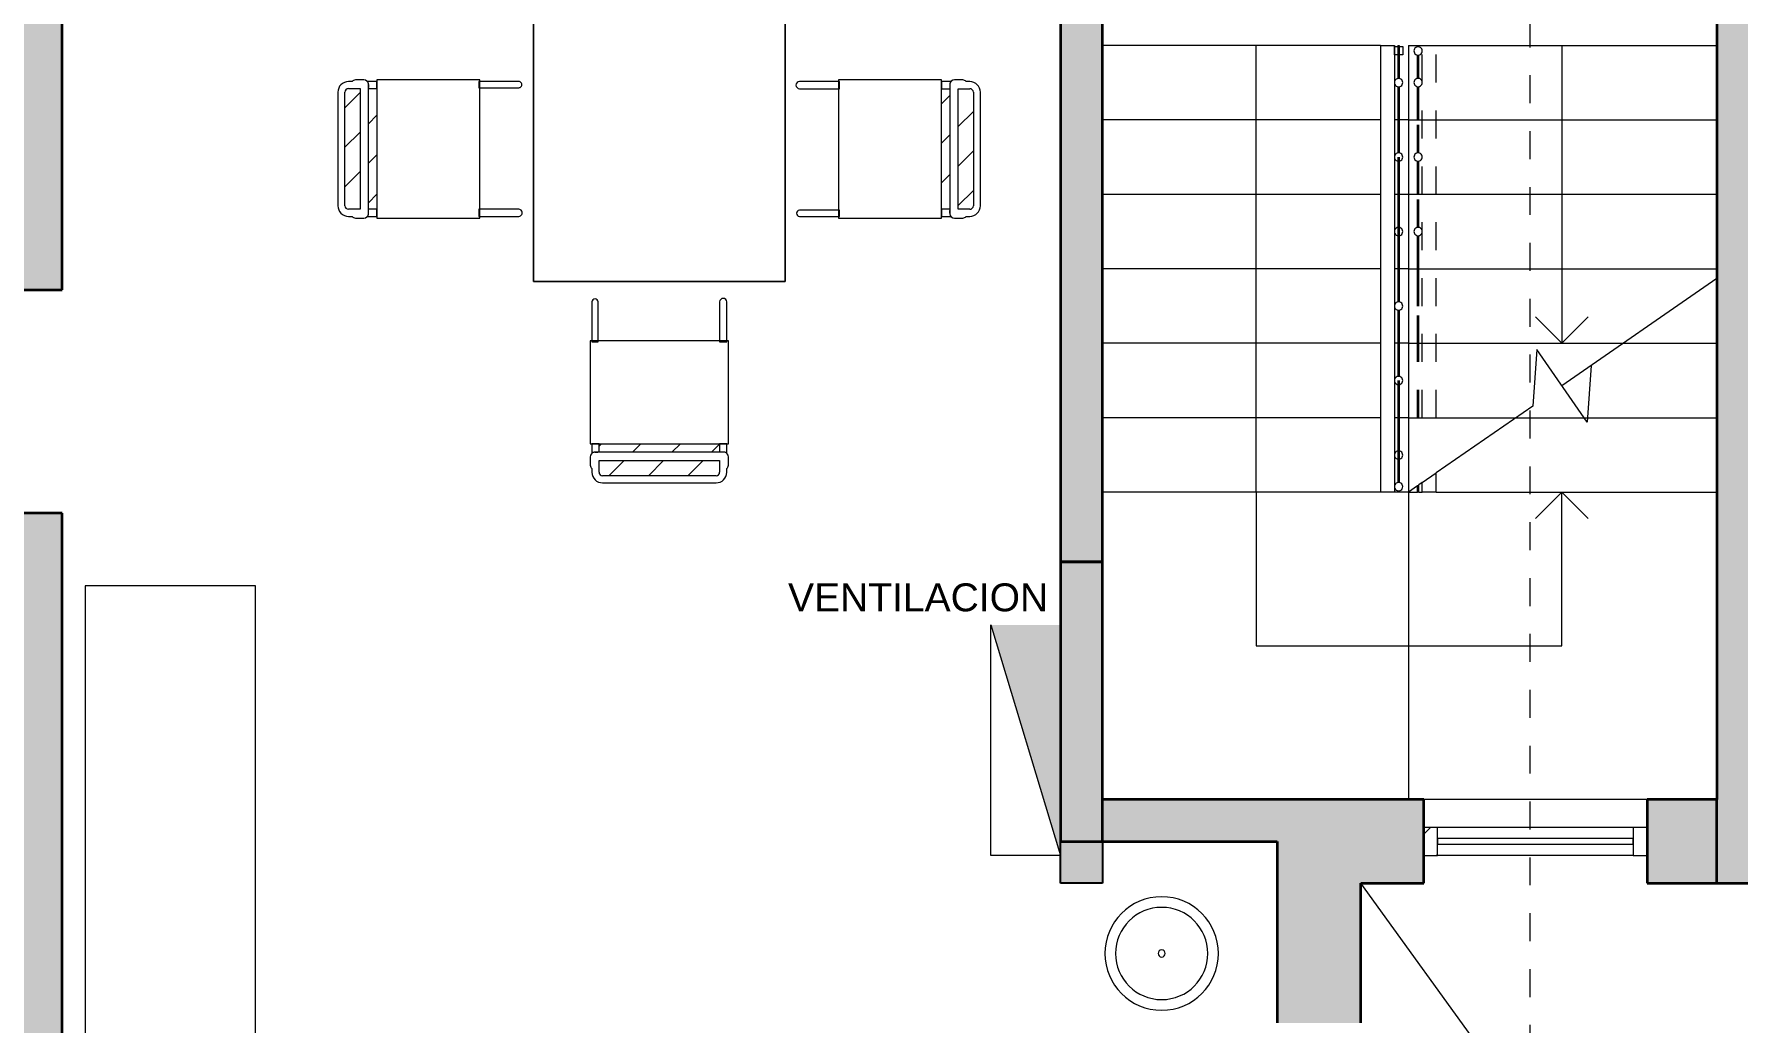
# Model space of a CAD drawing. Header units: metres. Extents: x 42 to 294, y -52 to 32.
# Drawn here: x 140.43 to 146.53, y 13.01 to 16.55 of the extents above; entities that cross this region are included whole.
import ezdxf

# ---------------------------------------------------------------- set-up
doc = ezdxf.new("R2010")
doc.units = ezdxf.units.M
doc.header["$LTSCALE"] = 0.15
doc.linetypes.add('Trazo pequeño', pattern=[0.003, 0.002, -0.001])
doc.linetypes.add('Trazo punto', pattern=[0.015875, 0.00635, -0.004763, 0, -0.004763])
doc.layers.get('0').update_dxf_attribs({"lineweight": 20})
for name, color, linetype, lineweight in [('A-----SYP', 6, 'Continuous', 50), ('A-FLORHRM', 1, 'Continuous', 9), ('A-FLORPAM', 8, 'Continuous', 9), ('A-FLORSTM', 2, 'Continuous', 9), ('A-SECTMBM', 5, 'Trazo pequeño', 9), ('A-WALL', 2, 'Continuous', 30), ('A-WALLCWM', 6, 'Continuous', 9), ('E-LITEEQM', 4, 'Continuous', 9), ('I-DETLFUM', 2, 'Continuous', 9), ('VENTILACIONES', 4, 'Continuous', 9)]:
    doc.layers.add(name, color=color, linetype=linetype, lineweight=lineweight)
doc.layers.add('Hatch', color=8, linetype='Continuous')
doc.layers.add('MUROS', color=11, linetype='Continuous')
doc.styles.get("Standard").update_dxf_attribs({"font": 'arial.ttf', "height": 0.15})
pattern_1 = [(45, (138.45949, 14.04981), (-0.0707107, 0.0707107), [])]

# ---------------------------------------------------------------- blocks, each defined once
blk = doc.blocks.new('Barandilla - Barandilla-29-02 Primer piso')
at = {"layer": 'A-FLORHRM', "linetype": 'Trazo pequeño'}
for p, q in [((16.4286, 0.9193), (16.4786, 0.9193)), ((16.4286, 0.9193), (16.4286, -0.6807)), ((16.4786, 0.9193), (16.4786, -0.6807)), ((16.4911, 0.9193), (16.4961, 0.9193)), ((16.4911, 0.9193), (16.4911, -0.6807)), ((16.4911, 0.9193), (16.4961, 0.9193)), ((16.4911, 0.9193), (16.4911, -0.6807)), ((16.4911, 0.9193), (16.4961, 0.9193)), ((16.4911, 0.9193), (16.4911, -0.6807)), ((16.4911, 0.9193), (16.4961, 0.9193)), ((16.4911, 0.9193), (16.4911, -0.6807)), ((16.4911, 0.9193), (16.4961, 0.9193)), ((16.4911, 0.9193), (16.4911, -0.6807)), ((16.4911, 0.9193), (16.4961, 0.9193)), ((16.4911, 0.9193), (16.4911, -0.6807)), ((16.4911, 0.9193), (16.4961, 0.9193)), ((16.4911, 0.9193), (16.4911, -0.6807)), ((16.4911, 0.9193), (16.4961, 0.9193)), ((16.4911, 0.9193), (16.4911, -0.6807)), ((16.4961, 0.9193), (16.4961, -0.6807)), ((16.4961, 0.9193), (16.4961, -0.6807)), ((16.4961, 0.9193), (16.4961, -0.6807)), ((16.4961, 0.9193), (16.4961, -0.6807)), ((16.4961, 0.9193), (16.4961, -0.6807)), ((16.4961, 0.9193), (16.4961, -0.6807)), ((16.4961, 0.9193), (16.4961, -0.6807)), ((16.4961, 0.9193), (16.4961, -0.6807)), ((16.4786, -0.6807), (16.4286, -0.6807)), ((16.4961, -0.6807), (16.4911, -0.6807)), ((16.4961, -0.6807), (16.4911, -0.6807)), ((16.4961, -0.6807), (16.4911, -0.6807))]:
    blk.add_line(p, q, dxfattribs=at)
at = {"layer": 'A-FLORHRM'}
blk.add_line((16.4961, -0.6807), (16.4911, -0.6807), dxfattribs=at)
blk.add_line((16.4961, -0.6807), (16.4911, -0.6807), dxfattribs=at)
blk.add_line((16.4961, -0.6807), (16.4911, -0.6807), dxfattribs=at)
blk.add_line((16.4961, -0.6807), (16.4911, -0.6807), dxfattribs=at)
blk.add_line((16.4961, -0.6807), (16.4911, -0.6807), dxfattribs=at)
blk = doc.blocks.new('Barandilla - 30 mm-1-02 Primer piso')
at = {"layer": 'A-FLORHRM'}
for points in [[(-0.015, 0), (-0.0146, 0.0036), (-0.0133, 0.007), (-0.0112, 0.0099), (-0.0085, 0.0123), (-0.0053, 0.014), (-0.0018, 0.0149), (0.0018, 0.0149), (0.0053, 0.014), (0.0085, 0.0123), (0.0112, 0.0099), (0.0133, 0.007), (0.0146, 0.0036), (0.015, 0)], [(0.015, 0), (0.0146, -0.0036), (0.0133, -0.007), (0.0112, -0.0099), (0.0085, -0.0123), (0.0053, -0.014), (0.0018, -0.0149), (-0.0018, -0.0149), (-0.0053, -0.014), (-0.0085, -0.0123), (-0.0112, -0.0099), (-0.0133, -0.007), (-0.0146, -0.0036), (-0.015, 0)]]:
    blk.add_lwpolyline(points, dxfattribs=at)
blk = doc.blocks.new('Barandilla - 30 mm-2-02 Primer piso')
at = {"layer": 'A-FLORHRM'}
for points in [[(-0.015, 0), (-0.0146, 0.0036), (-0.0133, 0.007), (-0.0112, 0.0099), (-0.0085, 0.0123), (-0.0053, 0.014), (-0.0018, 0.0149), (0.0018, 0.0149), (0.0053, 0.014), (0.0085, 0.0123), (0.0112, 0.0099), (0.0133, 0.007), (0.0146, 0.0036), (0.015, 0)], [(0.015, 0), (0.0146, -0.0036), (0.0133, -0.007), (0.0112, -0.0099), (0.0085, -0.0123), (0.0053, -0.014), (0.0018, -0.0149), (-0.0018, -0.0149), (-0.0053, -0.014), (-0.0085, -0.0123), (-0.0112, -0.0099), (-0.0133, -0.007), (-0.0146, -0.0036), (-0.015, 0)]]:
    blk.add_lwpolyline(points, dxfattribs=at)
blk = doc.blocks.new('Barandilla - Barandilla-28-02 Primer piso')
at = {"layer": 'A-FLORHRM', "linetype": 'Trazo pequeño'}
for p, q in [((16.5611, 0.9193), (16.5661, 0.9193)), ((16.5611, 0.9141), (16.5611, 0.9193)), ((16.5611, 0.9193), (16.5661, 0.9193)), ((16.5611, 0.9141), (16.5611, 0.9193)), ((16.5611, 0.9193), (16.5661, 0.9193)), ((16.5611, 0.9141), (16.5611, 0.9193)), ((16.5611, 0.9193), (16.5661, 0.9193)), ((16.5611, 0.9141), (16.5611, 0.9193)), ((16.5611, 0.9193), (16.5661, 0.9193)), ((16.5611, 0.9141), (16.5611, 0.9193)), ((16.5611, 0.9193), (16.5661, 0.9193)), ((16.5611, 0.9141), (16.5611, 0.9193)), ((16.5611, 0.9193), (16.5661, 0.9193)), ((16.5611, 0.9141), (16.5611, 0.9193)), ((16.5611, 0.9193), (16.5661, 0.9193)), ((16.5611, 0.9141), (16.5611, 0.9193)), ((16.5661, 0.9141), (16.5661, 0.9193)), ((16.5661, 0.9141), (16.5661, 0.9193)), ((16.5661, 0.9141), (16.5661, 0.9193)), ((16.5661, 0.9141), (16.5661, 0.9193)), ((16.5661, 0.9141), (16.5661, 0.9193)), ((16.5661, 0.9141), (16.5661, 0.9193)), ((16.5661, 0.9141), (16.5661, 0.9193)), ((16.5661, 0.9141), (16.5661, 0.9193)), ((16.5786, 0.9193), (16.6286, 0.9193)), ((16.5786, -0.414), (16.5786, 0.9193)), ((16.6286, -0.414), (16.6286, 0.9193)), ((16.5611, 0.8009), (16.5611, 0.8846)), ((16.5611, 0.8009), (16.5611, 0.8846)), ((16.5611, 0.8009), (16.5611, 0.8846)), ((16.5611, 0.8009), (16.5611, 0.8846)), ((16.5611, 0.8009), (16.5611, 0.8846)), ((16.5611, 0.8009), (16.5611, 0.8846)), ((16.5611, 0.8009), (16.5611, 0.8846)), ((16.5611, 0.8009), (16.5611, 0.8846)), ((16.5661, 0.8009), (16.5661, 0.8846)), ((16.5661, 0.8009), (16.5661, 0.8846)), ((16.5661, 0.8009), (16.5661, 0.8846)), ((16.5661, 0.8009), (16.5661, 0.8846)), ((16.5661, 0.8009), (16.5661, 0.8846)), ((16.5661, 0.8009), (16.5661, 0.8846)), ((16.5661, 0.8009), (16.5661, 0.8846)), ((16.5661, 0.8009), (16.5661, 0.8846)), ((16.5611, 0.6528), (16.5611, 0.7715)), ((16.5611, 0.5342), (16.5611, 0.7715)), ((16.5611, 0.5342), (16.5611, 0.7715)), ((16.5611, 0.5342), (16.5611, 0.7715)), ((16.5611, 0.5342), (16.5611, 0.7715)), ((16.5611, 0.5342), (16.5611, 0.7715)), ((16.5611, 0.5342), (16.5611, 0.7715)), ((16.5611, 0.5342), (16.5611, 0.7715)), ((16.5661, 0.6528), (16.5661, 0.7715)), ((16.5661, 0.5342), (16.5661, 0.7715)), ((16.5661, 0.5342), (16.5661, 0.7715)), ((16.5661, 0.5342), (16.5661, 0.7715)), ((16.5661, 0.5342), (16.5661, 0.7715)), ((16.5661, 0.5342), (16.5661, 0.7715)), ((16.5661, 0.5342), (16.5661, 0.7715)), ((16.5661, 0.5342), (16.5661, 0.7715)), ((16.5611, 0.3861), (16.5611, 0.5048)), ((16.5611, 0.3861), (16.5611, 0.5048)), ((16.5611, 0.2675), (16.5611, 0.5048)), ((16.5611, 0.2675), (16.5611, 0.5048)), ((16.5611, 0.2675), (16.5611, 0.5048)), ((16.5611, 0.2675), (16.5611, 0.5048)), ((16.5611, 0.2675), (16.5611, 0.5048)), ((16.5661, 0.3861), (16.5661, 0.5048)), ((16.5661, 0.3861), (16.5661, 0.5048)), ((16.5661, 0.2675), (16.5661, 0.5048)), ((16.5661, 0.2675), (16.5661, 0.5048)), ((16.5661, 0.2675), (16.5661, 0.5048)), ((16.5661, 0.2675), (16.5661, 0.5048)), ((16.5661, 0.2675), (16.5661, 0.5048)), ((16.5611, 0.1194), (16.5611, 0.2381)), ((16.5611, 0.1194), (16.5611, 0.2381)), ((16.5611, -0.1473), (16.5611, 0.2381)), ((16.5611, -0.1473), (16.5611, 0.2381)), ((16.5611, -0.414), (16.5611, 0.2381)), ((16.5661, 0.1194), (16.5661, 0.2381)), ((16.5661, 0.1194), (16.5661, 0.2381)), ((16.5661, -0.1473), (16.5661, 0.2381)), ((16.5661, -0.1473), (16.5661, 0.2381)), ((16.5661, -0.414), (16.5661, 0.2381))]:
    blk.add_line(p, q, dxfattribs=at)
at = {"layer": 'A-FLORHRM'}
for p, q in [((16.5611, -0.6581), (16.5661, -0.6547)), ((16.5611, -0.6807), (16.5611, -0.6581)), ((16.5661, -0.6807), (16.5661, -0.6547)), ((16.5786, -0.646), (16.6286, -0.6114)), ((16.5786, -0.6807), (16.5786, -0.646)), ((16.6286, -0.6807), (16.6286, -0.6114)), ((16.5661, -0.6807), (16.5611, -0.6807)), ((16.6286, -0.6807), (16.5786, -0.6807))]:
    blk.add_line(p, q, dxfattribs=at)
at = {"layer": 'A-FLORHRM', "extrusion": (0, 0, -1), "zscale": -1, "rotation": 180}
for name, p in [('Barandilla - 30 mm-1-02 Primer piso', (-16.5636, 0.8993)), ('Barandilla - 30 mm-2-02 Primer piso', (-16.5636, 0.7862)), ('Barandilla - 30 mm-2-02 Primer piso', (-16.5636, 0.5195)), ('Barandilla - 30 mm-2-02 Primer piso', (-16.5636, 0.2528))]:
    blk.add_blockref(name, p, dxfattribs=at)
blk = doc.blocks.new('Barandilla - 30 mm-3-02 Primer piso')
at = {"layer": 'A-FLORHRM'}
for p, q in [((0.015, 0.016), (-0.015, 0.016)), ((-0.015, 0.016), (-0.015, -0.014)), ((0.015, -0.014), (0.015, 0.016)), ((-0.015, -0.014), (0.015, -0.014))]:
    blk.add_line(p, q, dxfattribs=at)
blk = doc.blocks.new('Barandilla - 30 mm-4-02 Primer piso')
at = {"layer": 'A-FLORHRM'}
for points in [[(-0.015, 0), (-0.0146, 0.0036), (-0.0133, 0.007), (-0.0112, 0.0099), (-0.0085, 0.0123), (-0.0053, 0.014), (-0.0018, 0.0149), (0.0018, 0.0149), (0.0053, 0.014), (0.0085, 0.0123), (0.0112, 0.0099), (0.0133, 0.007), (0.0146, 0.0036), (0.015, 0)], [(0.015, 0), (0.0146, -0.0036), (0.0133, -0.007), (0.0112, -0.0099), (0.0085, -0.0123), (0.0053, -0.014), (0.0018, -0.0149), (-0.0018, -0.0149), (-0.0053, -0.014), (-0.0085, -0.0123), (-0.0112, -0.0099), (-0.0133, -0.007), (-0.0146, -0.0036), (-0.015, 0)]]:
    blk.add_lwpolyline(points, dxfattribs=at)
blk = doc.blocks.new('Barandilla - 30 mm-5-02 Primer piso')
at = {"layer": 'A-FLORHRM'}
for points in [[(-0.015, 0), (-0.0146, 0.0036), (-0.0133, 0.007), (-0.0112, 0.0099), (-0.0085, 0.0123), (-0.0053, 0.014), (-0.0018, 0.0149), (0.0018, 0.0149), (0.0053, 0.014), (0.0085, 0.0123), (0.0112, 0.0099), (0.0133, 0.007), (0.0146, 0.0036), (0.015, 0)], [(0.015, 0), (0.0146, -0.0036), (0.0133, -0.007), (0.0112, -0.0099), (0.0085, -0.0123), (0.0053, -0.014), (0.0018, -0.0149), (-0.0018, -0.0149), (-0.0053, -0.014), (-0.0085, -0.0123), (-0.0112, -0.0099), (-0.0133, -0.007), (-0.0146, -0.0036), (-0.015, 0)]]:
    blk.add_lwpolyline(points, dxfattribs=at)
blk = doc.blocks.new('Barandilla - 30 mm-6-02 Primer piso')
at = {"layer": 'A-FLORHRM'}
for points in [[(-0.015, 0), (-0.0146, 0.0036), (-0.0133, 0.007), (-0.0112, 0.0099), (-0.0085, 0.0123), (-0.0053, 0.014), (-0.0018, 0.0149), (0.0018, 0.0149), (0.0053, 0.014), (0.0085, 0.0123), (0.0112, 0.0099), (0.0133, 0.007), (0.0146, 0.0036), (0.015, 0)], [(0.015, 0), (0.0146, -0.0036), (0.0133, -0.007), (0.0112, -0.0099), (0.0085, -0.0123), (0.0053, -0.014), (0.0018, -0.0149), (-0.0018, -0.0149), (-0.0053, -0.014), (-0.0085, -0.0123), (-0.0112, -0.0099), (-0.0133, -0.007), (-0.0146, -0.0036), (-0.015, 0)]]:
    blk.add_lwpolyline(points, dxfattribs=at)
blk = doc.blocks.new('Barandilla - 30 mm-0-02 Primer piso')
at = {"layer": 'A-FLORHRM'}
for points in [[(-0.015, 0), (-0.0146, 0.0036), (-0.0133, 0.007), (-0.0112, 0.0099), (-0.0085, 0.0123), (-0.0053, 0.014), (-0.0018, 0.0149), (0.0018, 0.0149), (0.0053, 0.014), (0.0085, 0.0123), (0.0112, 0.0099), (0.0133, 0.007), (0.0146, 0.0036), (0.015, 0)], [(0.015, 0), (0.0146, -0.0036), (0.0133, -0.007), (0.0112, -0.0099), (0.0085, -0.0123), (0.0053, -0.014), (0.0018, -0.0149), (-0.0018, -0.0149), (-0.0053, -0.014), (-0.0085, -0.0123), (-0.0112, -0.0099), (-0.0133, -0.007), (-0.0146, -0.0036), (-0.015, 0)]]:
    blk.add_lwpolyline(points, dxfattribs=at)
blk = doc.blocks.new('Barandilla - Barandilla-24-02 Primer piso')
at = {"layer": 'A-FLORHRM'}
for p, q in [((16.4286, 0.9193), (16.4786, 0.9193)), ((16.4286, 0.9193), (16.4286, -0.6807)), ((16.4786, 0.9193), (16.4786, 0.9153)), ((16.4911, 0.9193), (16.4911, 0.9153)), ((16.4911, 0.9193), (16.4961, 0.9193)), ((16.4961, 0.9193), (16.4961, 0.9153)), ((16.4786, 0.8853), (16.4786, -0.6807)), ((16.4911, 0.8853), (16.4911, 0.8007)), ((16.4961, 0.8853), (16.4961, 0.8007)), ((16.4911, 0.7713), (16.4911, 0.534)), ((16.4961, 0.7713), (16.4961, 0.534)), ((16.4911, 0.5046), (16.4911, 0.2673)), ((16.4961, 0.5046), (16.4961, 0.2673)), ((16.4911, 0.2379), (16.4911, 0.0006)), ((16.4961, 0.2379), (16.4961, 0.0006)), ((16.4911, -0.0288), (16.4911, -0.2661)), ((16.4961, -0.0288), (16.4961, -0.2661)), ((16.4911, -0.2955), (16.4911, -0.5328)), ((16.4961, -0.2955), (16.4961, -0.5328)), ((16.4911, -0.5622), (16.4911, -0.6459)), ((16.4961, -0.5622), (16.4961, -0.6459)), ((16.4786, -0.6807), (16.4286, -0.6807)), ((16.4911, -0.6754), (16.4911, -0.6807)), ((16.4961, -0.6807), (16.4911, -0.6807)), ((16.4961, -0.6754), (16.4961, -0.6807))]:
    blk.add_line(p, q, dxfattribs=at)
at = {"layer": 'A-FLORHRM', "extrusion": (0, 0, -1), "zscale": -1}
for name, p in [('Barandilla - 30 mm-3-02 Primer piso', (-16.4936, 0.8993)), ('Barandilla - 30 mm-5-02 Primer piso', (-16.4936, 0.786)), ('Barandilla - 30 mm-6-02 Primer piso', (-16.4936, 0.5193)), ('Barandilla - 30 mm-0-02 Primer piso', (-16.4936, 0.2526)), ('Barandilla - 30 mm-0-02 Primer piso', (-16.4936, -0.0141)), ('Barandilla - 30 mm-0-02 Primer piso', (-16.4936, -0.2808)), ('Barandilla - 30 mm-0-02 Primer piso', (-16.4936, -0.5475)), ('Barandilla - 30 mm-4-02 Primer piso', (-16.4936, -0.6607))]:
    blk.add_blockref(name, p, dxfattribs=at)
blk = doc.blocks.new('Panel de sistema - Acristalado-17-02 Primer piso')
at = {"layer": 'A-WALLCWM'}
for p, q in [((0.35, 0.01), (-0.35, 0.01)), ((-0.35, 0.01), (-0.35, -0.01)), ((0.35, -0.01), (0.35, 0.01)), ((-0.35, -0.01), (0.35, -0.01))]:
    blk.add_line(p, q, dxfattribs=at)
blk = doc.blocks.new('Montante rectangular - Montante rectangular - 5x10 cm Aluminio-16-02 Primer piso')
at = {"layer": 'A-WALLCWM'}
h = blk.add_hatch(dxfattribs=at)
h.set_pattern_fill('FP1_11', color=256, style=0, pattern_type=2)
h.set_pattern_definition([(315, (-0.174, -0.019), (0.25173, 0.25173), []), (315, (-0.174, -0.4), (0.25173, 0.25173), [])])
h.paths.add_polyline_path([(-0.05, 0.05), (0, 0.05), (0, -0.05), (-0.05, -0.05)], flags=0)
at = {"layer": 'A-WALLCWM', "lineweight": 13}
for p, q in [((-0.05, 0.05), (0, 0.05)), ((-0.05, -0.05), (-0.05, 0.05)), ((0, 0.05), (0, -0.05)), ((0, -0.05), (-0.05, -0.05))]:
    blk.add_line(p, q, dxfattribs=at)
blk = doc.blocks.new('Montante rectangular - Montante rectangular - 5x10 cm Aluminio-15-02 Primer piso')
at = {"layer": 'A-WALLCWM'}
h = blk.add_hatch(dxfattribs=at)
h.set_pattern_fill('FP1_12', color=256, style=0, pattern_type=2)
h.set_pattern_definition([(225, (0.166, -0.019), (0.25173, -0.25173), []), (225, (0.166, -0.4), (0.25173, -0.25173), [])])
h.paths.add_polyline_path([(-0.05, 0.05), (-0.05, -0.05), (0, -0.05), (0, 0.05)], flags=0)
at = {"layer": 'A-WALLCWM', "lineweight": 13}
for p, q in [((-0.05, 0.05), (-0.05, -0.05)), ((0, 0.05), (-0.05, 0.05)), ((0, -0.05), (0, 0.05)), ((-0.05, -0.05), (0, -0.05))]:
    blk.add_line(p, q, dxfattribs=at)
blk = doc.blocks.new('Montante rectangular - Montante rectangular - 5x10 cm Aluminio-14-02 Primer piso')
at = {"layer": 'A-WALLCWM'}
for p, q in [((17.3336, -1.8807), (16.6336, -1.8807)), ((17.3336, -1.9807), (16.6336, -1.9807))]:
    blk.add_line(p, q, dxfattribs=at)
blk = doc.blocks.new('Table - Dining _1_ - 900 x 1800mm-78-02 Primer piso')
at = {"layer": 'I-DETLFUM'}
for p, q in [((0.9183, 0.5452), (-0.8817, 0.5452)), ((-0.8817, 0.5452), (-0.8817, -0.3548)), ((-0.8817, -0.3548), (-0.8817, 0.5452)), ((-0.8817, 0.5452), (0.9183, 0.5452)), ((0.9183, -0.3548), (0.9183, 0.5452)), ((0.9183, 0.5452), (0.9183, -0.3548)), ((-0.8817, -0.3548), (0.9183, -0.3548)), ((0.9183, -0.3548), (-0.8817, -0.3548))]:
    blk.add_line(p, q, dxfattribs=at)
blk = doc.blocks.new('Chair - Kinder - Chair - Kinder-110-02 Primer piso')
at = {"layer": 'I-DETLFUM'}
for p, q in [((-0.2516, 0.3459), (-0.2516, 0.2032)), ((-0.2295, 0.2032), (-0.2295, 0.3459)), ((0.2056, 0.3459), (0.2056, 0.2032)), ((0.231, 0.2032), (0.231, 0.3459)), ((0.2374, 0.2062), (-0.2579, 0.2062)), ((-0.2579, 0.2062), (-0.2579, -0.1621)), ((-0.2516, 0.2032), (-0.2295, 0.2032)), ((0.2056, 0.2032), (0.231, 0.2032)), ((0.2374, -0.1621), (0.2374, 0.2062)), ((-0.2579, -0.1621), (0.2374, -0.1621)), ((-0.2262, -0.1621), (-0.2516, -0.1621)), ((-0.2516, -0.1621), (-0.2516, -0.196)), ((-0.2262, -0.1922), (-0.2262, -0.1621)), ((0.231, -0.1621), (0.2056, -0.1621)), ((0.2056, -0.1621), (0.2056, -0.1922)), ((0.231, -0.196), (0.231, -0.1621)), ((-0.2579, -0.2093), (-0.2579, -0.2391)), ((0.2209, -0.1922), (-0.2414, -0.1922)), ((-0.2407, -0.1921), (-0.2306, -0.1922)), ((-0.2262, -0.222), (0.2056, -0.222)), ((-0.2262, -0.2637), (-0.2262, -0.222)), ((0.2056, -0.222), (0.2056, -0.2637)), ((0.2374, -0.2391), (0.2374, -0.2093)), ((-0.2516, -0.2504), (-0.2516, -0.2637)), ((0.1929, -0.2764), (-0.2135, -0.2764)), ((-0.2135, -0.3018), (0.1929, -0.3018)), ((0.231, -0.2637), (0.231, -0.2504))]:
    blk.add_line(p, q, dxfattribs=at)
for centre, radius, start, end in [((-0.2405, 0.3459), 0.0111, 360, 180), ((0.2183, 0.3459), 0.0127, 360, 180), ((-0.2408, -0.2093), 0.0171, 92.12676, 180), ((-0.239, -0.2359), 0.0192, 189.54628, 229.07642), ((-0.2408, -0.2093), 0.0171, 89.54652, 128.9719), ((0.2203, -0.2093), 0.0171, 360, 87.87324), ((0.2203, -0.2093), 0.0171, 51.0281, 87.87324), ((0.2185, -0.2359), 0.0192, 310.92358, 350.45372), ((-0.2135, -0.2637), 0.0381, 180, 270), ((-0.2135, -0.2637), 0.0127, 180, 270), ((0.1929, -0.2637), 0.0381, 270, 360), ((0.1929, -0.2637), 0.0127, 270, 360)]:
    blk.add_arc(centre, radius, start, end, dxfattribs=at)
blk = doc.blocks.new('Chair - Kinder - Chair - Kinder-83-02 Primer piso')
at = {"layer": 'I-DETLFUM'}
for p, q in [((-0.2516, 0.3459), (-0.2516, 0.2032)), ((-0.2295, 0.2032), (-0.2295, 0.3459)), ((0.2056, 0.3459), (0.2056, 0.2032)), ((0.231, 0.2032), (0.231, 0.3459)), ((0.2374, 0.2062), (-0.2579, 0.2062)), ((-0.2579, 0.2062), (-0.2579, -0.1621)), ((-0.2516, 0.2032), (-0.2295, 0.2032)), ((0.2056, 0.2032), (0.231, 0.2032)), ((0.2374, -0.1621), (0.2374, 0.2062)), ((-0.2579, -0.1621), (0.2374, -0.1621)), ((-0.2262, -0.1621), (-0.2516, -0.1621)), ((-0.2516, -0.1621), (-0.2516, -0.196)), ((-0.2262, -0.1922), (-0.2262, -0.1621)), ((0.231, -0.1621), (0.2056, -0.1621)), ((0.2056, -0.1621), (0.2056, -0.1922)), ((0.231, -0.196), (0.231, -0.1621)), ((-0.2579, -0.2093), (-0.2579, -0.2391)), ((0.2209, -0.1922), (-0.2414, -0.1922)), ((-0.2407, -0.1921), (-0.2306, -0.1922)), ((-0.2262, -0.222), (0.2056, -0.222)), ((-0.2262, -0.2637), (-0.2262, -0.222)), ((0.2056, -0.222), (0.2056, -0.2637)), ((0.2374, -0.2391), (0.2374, -0.2093)), ((-0.2516, -0.2504), (-0.2516, -0.2637)), ((0.1929, -0.2764), (-0.2135, -0.2764)), ((-0.2135, -0.3018), (0.1929, -0.3018)), ((0.231, -0.2637), (0.231, -0.2504))]:
    blk.add_line(p, q, dxfattribs=at)
for centre, radius, start, end in [((-0.2405, 0.3459), 0.0111, 360, 180), ((0.2183, 0.3459), 0.0127, 360, 180), ((-0.2408, -0.2093), 0.0171, 92.12676, 180), ((-0.239, -0.2359), 0.0192, 189.54628, 229.07642), ((-0.2408, -0.2093), 0.0171, 89.54652, 128.9719), ((0.2203, -0.2093), 0.0171, 360, 87.87324), ((0.2203, -0.2093), 0.0171, 51.0281, 87.87324), ((0.2185, -0.2359), 0.0192, 310.92358, 350.45372), ((-0.2135, -0.2637), 0.0381, 180, 270), ((-0.2135, -0.2637), 0.0127, 180, 270), ((0.1929, -0.2637), 0.0381, 270, 360), ((0.1929, -0.2637), 0.0127, 270, 360)]:
    blk.add_arc(centre, radius, start, end, dxfattribs=at)
blk = doc.blocks.new('Chair - Kinder - Chair - Kinder-112-02 Primer piso')
at = {"layer": 'I-DETLFUM'}
for p, q in [((-0.2516, 0.3459), (-0.2516, 0.2032)), ((-0.2295, 0.2032), (-0.2295, 0.3459)), ((0.2056, 0.3459), (0.2056, 0.2032)), ((0.231, 0.2032), (0.231, 0.3459)), ((0.2374, 0.2062), (-0.2579, 0.2062)), ((-0.2579, 0.2062), (-0.2579, -0.1621)), ((-0.2516, 0.2032), (-0.2295, 0.2032)), ((0.2056, 0.2032), (0.231, 0.2032)), ((0.2374, -0.1621), (0.2374, 0.2062)), ((-0.2579, -0.1621), (0.2374, -0.1621)), ((-0.2262, -0.1621), (-0.2516, -0.1621)), ((-0.2516, -0.1621), (-0.2516, -0.196)), ((-0.2262, -0.1922), (-0.2262, -0.1621)), ((0.231, -0.1621), (0.2056, -0.1621)), ((0.2056, -0.1621), (0.2056, -0.1922)), ((0.231, -0.196), (0.231, -0.1621)), ((-0.2579, -0.2093), (-0.2579, -0.2391)), ((0.2209, -0.1922), (-0.2414, -0.1922)), ((-0.2407, -0.1921), (-0.2306, -0.1922)), ((-0.2262, -0.222), (0.2056, -0.222)), ((-0.2262, -0.2637), (-0.2262, -0.222)), ((0.2056, -0.222), (0.2056, -0.2637)), ((0.2374, -0.2391), (0.2374, -0.2093)), ((-0.2516, -0.2504), (-0.2516, -0.2637)), ((0.1929, -0.2764), (-0.2135, -0.2764)), ((-0.2135, -0.3018), (0.1929, -0.3018)), ((0.231, -0.2637), (0.231, -0.2504))]:
    blk.add_line(p, q, dxfattribs=at)
for centre, radius, start, end in [((-0.2405, 0.3459), 0.0111, 360, 180), ((0.2183, 0.3459), 0.0127, 360, 180), ((-0.2408, -0.2093), 0.0171, 92.12676, 180), ((-0.239, -0.2359), 0.0192, 189.54628, 229.07642), ((-0.2408, -0.2093), 0.0171, 89.54652, 128.9719), ((0.2203, -0.2093), 0.0171, 360, 87.87324), ((0.2203, -0.2093), 0.0171, 51.0281, 87.87324), ((0.2185, -0.2359), 0.0192, 310.92358, 350.45372), ((-0.2135, -0.2637), 0.0381, 180, 270), ((-0.2135, -0.2637), 0.0127, 180, 270), ((0.1929, -0.2637), 0.0381, 270, 360), ((0.1929, -0.2637), 0.0127, 270, 360)]:
    blk.add_arc(centre, radius, start, end, dxfattribs=at)
blk = doc.blocks.new('Floor Lamp _5_ - 100 watt Incandescent-92-02 Primer piso')
at = {"layer": 'E-LITEEQM'}
for radius, start, end in [(0.2032, 0, 180), (0.2032, 360, 180), (0.1651, 360, 180), (0.2032, 180, 0), (0.2032, 180, 360), (0.1651, 180, 360), (0.0127, 360, 180), (0.0127, 180, 360)]:
    blk.add_arc((0, 0), radius, start, end, dxfattribs=at)
blk = doc.blocks.new('M_Entertainment center - 1830 x 1830 x 0610mm-88-02 Primer piso')
at = {"layer": 'I-DETLFUM'}
for p, q in [((0.915, -0.1014), (-0.915, -0.1014)), ((-0.915, -0.1014), (-0.915, -0.7114)), ((0.915, -0.7114), (0.915, -0.1014)), ((-0.915, -0.7114), (0.915, -0.7114))]:
    blk.add_line(p, q, dxfattribs=at)

msp = doc.modelspace()

# ---------------------------------------------------------------- hatches: boundary and pattern name
at = {"layer": 'A-FLORPAM'}
h = msp.add_hatch(dxfattribs=at)
h.set_pattern_fill('FP1_4', color=256, style=0, pattern_type=2)
h.set_pattern_definition(pattern_1)
edge = h.paths.add_edge_path(flags=0)
edge.add_line((141.6014, 15.9253), (141.6014, 16.3571))
edge.add_line((141.6014, 16.3571), (141.5596, 16.3571))
edge.add_arc((141.5596, 16.3444), 0.0127, 90, 180)
edge.add_line((141.5469, 16.3444), (141.5469, 15.938))
edge.add_arc((141.5596, 15.938), 0.0127, 180, 270)
edge.add_line((141.5596, 15.9253), (141.6014, 15.9253))
h = msp.add_hatch(dxfattribs=at)
h.set_pattern_fill('FP1_4', color=256, style=0, pattern_type=2)
h.set_pattern_definition(pattern_1)
h.paths.add_polyline_path([(141.6612, 16.3571), (141.6312, 16.3571), (141.6312, 15.9253), (141.6612, 15.9253)], flags=0)
h = msp.add_hatch(dxfattribs=at)
h.set_pattern_fill('FP1_4', color=256, style=0, pattern_type=2)
h.set_pattern_definition(pattern_1)
h.paths.add_polyline_path([(143.6825, 15.9253), (143.7126, 15.9253), (143.7126, 16.3571), (143.6825, 16.3571)], flags=0)
h = msp.add_hatch(dxfattribs=at)
h.set_pattern_fill('FP1_4', color=256, style=0, pattern_type=2)
h.set_pattern_definition(pattern_1)
edge = h.paths.add_edge_path(flags=0)
edge.add_line((143.7424, 16.3571), (143.7424, 15.9253))
edge.add_line((143.7424, 15.9253), (143.7841, 15.9253))
edge.add_arc((143.7841, 15.938), 0.0127, 270, 360)
edge.add_line((143.7968, 15.938), (143.7968, 16.3444))
edge.add_arc((143.7841, 16.3444), 0.0127, 0, 90)
edge.add_line((143.7841, 16.3571), (143.7424, 16.3571))
h = msp.add_hatch(dxfattribs=at)
h.set_pattern_fill('FP1_4', color=256, style=0, pattern_type=2)
h.set_pattern_definition(pattern_1)
h.paths.add_polyline_path([(142.4567, 15.0855), (142.4567, 15.0554), (142.8885, 15.0554), (142.8885, 15.0855)], flags=0)
h = msp.add_hatch(dxfattribs=at)
h.set_pattern_fill('FP1_4', color=256, style=0, pattern_type=2)
h.set_pattern_definition(pattern_1)
edge = h.paths.add_edge_path(flags=0)
edge.add_line((142.8885, 15.0256), (142.4567, 15.0256))
edge.add_line((142.4567, 15.0256), (142.4567, 14.9839))
edge.add_arc((142.4694, 14.9839), 0.0127, 180, 270)
edge.add_line((142.4694, 14.9712), (142.8758, 14.9712))
edge.add_arc((142.8758, 14.9839), 0.0127, 270, 360)
edge.add_line((142.8885, 14.9839), (142.8885, 15.0256))
at = {"layer": 'Hatch'}
msp.add_hatch(color=256, dxfattribs=at).paths.add_polyline_path([(149.9091, 17.1621), (149.9091, 18.6621), (149.9091, 18.8121), (149.7591, 18.8121), (149.7591, 18.6621), (149.7591, 17.1621), (148.2591, 17.1621), (148.2591, 18.6621), (148.2591, 18.8121), (148.1091, 18.8121), (148.1091, 18.6621), (148.1091, 17.1621), (146.6091, 17.1621), (146.6091, 18.6621), (146.6091, 18.8121), (146.4591, 18.8121), (146.4591, 18.6621), (146.4591, 17.7621), (146.4591, 17.6121), (146.4591, 13.8121), (146.4591, 13.5121), (146.6091, 13.5121), (146.6091, 13.8121), (146.6091, 17.0121), (149.9091, 17.0121)])
at = {"layer": 'Hatch', "ltscale": 0.2}
msp.add_hatch(color=256, dxfattribs=at).paths.add_polyline_path([(144.2591, 14.3121), (144.2591, 14.6621), (144.1091, 14.6621), (144.1091, 14.3121), (144.1091, 13.5121), (144.2591, 13.5121)])
at = {"layer": 'MUROS'}
h = msp.add_hatch(color=256, dxfattribs=at)
h.paths.add_polyline_path([(145.4091, 13.8121), (144.2591, 13.8121), (144.2591, 13.6621), (144.8841, 13.6621), (144.8841, 13.0121), (145.1841, 13.0121), (145.1841, 13.5121), (145.4091, 13.5121)])
h.paths.add_polyline_path([(146.4591, 13.8121), (146.2091, 13.8121), (146.2091, 13.5121), (146.4591, 13.5121), (146.4591, 13.6621)])
h.paths.add_polyline_path([(147.0716, 13.8121), (146.6091, 13.8121), (146.6091, 13.6621), (146.6091, 13.5121), (147.0716, 13.5121)])
h.paths.add_polyline_path([(149.1091, 13.8121), (149.0716, 13.8121), (149.0716, 13.5121), (149.1091, 13.5121)])
h.paths.add_polyline_path([(151.3091, 13.6621), (149.9091, 13.6621), (149.9091, 13.5121), (151.3091, 13.5121)])
h.paths.add_polyline_path([(149.7591, 13.5121), (149.4591, 13.5121), (149.4591, 13.0121), (149.7591, 13.0121)])
h.paths.add_polyline_path([(151.4591, 15.2621), (150.4591, 15.2621), (150.4591, 15.1121), (151.3091, 15.1121), (151.3091, 14.1121), (151.4591, 14.1121)])
h.paths.add_polyline_path([(157.3841, 20.3371), (157.2341, 20.3371), (157.2341, 18.8121), (155.8591, 18.8121), (155.8591, 18.6621), (155.9091, 18.6621), (155.9341, 18.6621), (155.9341, 16.0621), (156.0841, 16.0621), (156.0841, 16.6621), (156.4341, 16.6621), (156.4341, 16.8121), (156.0841, 16.8121), (156.0841, 18.6621), (157.2341, 18.6621), (157.2341, 17.134), (157.3841, 17.134)])
h = msp.add_hatch(color=256, dxfattribs=at)
h.paths.add_polyline_path([(140.5341, 18.6621), (140.6091, 18.6621), (140.6091, 18.8121), (140.5341, 18.8121), (140.5341, 19.2121), (140.3841, 19.2121), (140.3841, 15.8871), (138.3841, 15.8871), (138.3841, 16.4871), (138.2341, 16.4871), (138.2341, 15.8871), (138.1341, 15.8871), (138.1341, 15.7371), (140.3841, 15.7371), (140.3841, 15.6371), (140.5341, 15.6371)])
h.paths.add_polyline_path([(144.3091, 18.8121), (141.5091, 18.8121), (141.5091, 18.6621), (144.1091, 18.6621), (144.1091, 17.6121), (144.2591, 17.6121), (144.2591, 18.6621), (144.3091, 18.6621)])
h.paths.add_polyline_path([(139.5841, 14.7371), (138.8341, 14.7371), (138.8341, 14.5871), (139.5841, 14.5871)], flags=17)
h.paths.add_polyline_path([(141.7841, 8.7121), (140.5341, 8.7121), (140.5341, 8.8221), (140.3841, 8.8221), (140.3841, 7.9121), (140.2591, 7.9121), (140.2591, 7.6121), (140.6841, 7.6121), (140.6841, 8.4121), (141.7841, 8.4121)])
h.paths.add_polyline_path([(140.5341, 14.8371), (140.3841, 14.8371), (140.3841, 14.7371), (140.2841, 14.7371), (140.2841, 14.5871), (140.3341, 14.5871), (140.3841, 14.5871), (140.3841, 13.0871), (138.1841, 13.0871), (138.1841, 14.4371), (138.0341, 14.4371), (138.0341, 13.0871), (137.2841, 13.0871), (137.2841, 12.9371), (137.3841, 12.9371), (137.3841, 12.3371), (137.5341, 12.3371), (137.5341, 12.9371), (140.3841, 12.9371), (140.3841, 8.8221), (140.5341, 8.8221), (140.5341, 10.3396), (140.5341, 11.4445)])
h = msp.add_hatch(color=256, dxfattribs=at)
h.paths.add_polyline_path([(144.2591, 16.8121), (144.1091, 16.8121), (144.1091, 14.6627), (144.2591, 14.6627)])
h.paths.add_polyline_path([(145.5091, 18.6621), (145.7908, 18.6621), (145.7908, 18.8121), (145.3091, 18.8121), (145.3091, 18.6621), (145.3591, 18.6621), (145.3591, 17.6121), (145.7908, 17.6121), (145.7908, 17.7621), (145.5091, 17.7621)])
h.paths.add_polyline_path([(146.4591, 17.7621), (145.7908, 17.7621), (145.7908, 17.6121), (146.4591, 17.6121)])
h.paths.add_polyline_path([(146.4591, 18.8121), (145.7908, 18.8121), (145.7908, 18.6621), (146.4591, 18.6621)])
h.paths.add_polyline_path([(146.8441, 18.8121), (146.6091, 18.8121), (146.6091, 18.6621), (146.8441, 18.6621)])
h.paths.add_polyline_path([(148.1091, 18.8121), (147.8941, 18.8121), (147.8941, 18.6621), (148.1091, 18.6621)])
h.paths.add_polyline_path([(149.7591, 18.8121), (149.5441, 18.8121), (149.5441, 18.6621), (149.7591, 18.6621)])
h.paths.add_polyline_path([(148.4941, 18.8121), (148.2591, 18.8121), (148.2591, 18.6621), (148.4941, 18.6621)])
h.paths.add_polyline_path([(154.9591, 18.8121), (149.9091, 18.8121), (149.9091, 18.6621), (150.5591, 18.6621), (150.5591, 17.1621), (149.9091, 17.1621), (149.9091, 17.0121), (151.3091, 17.0121), (151.3091, 17.1621), (150.6591, 17.1621), (150.6591, 17.8621), (151.3091, 17.8621), (151.3091, 17.6121), (151.4591, 17.6121), (151.4591, 18.6621), (154.9591, 18.6621)])
h.paths.add_polyline_path([(150.6591, 18.6621), (151.3091, 18.6621), (151.3091, 17.9621), (150.6591, 17.9621)], flags=16)
h.paths.add_polyline_path([(151.4591, 17.0121), (151.3091, 17.0121), (151.3091, 16.2621), (151.4591, 16.2621)])
at = {"layer": 'VENTILACIONES'}
msp.add_hatch(color=256, dxfattribs=at).paths.add_polyline_path([(144.1091, 14.4371), (143.8591, 14.4371), (144.1091, 13.6121)])

# ---------------------------------------------------------------- linework, layer by layer
msp.add_line((149.4591, 7.6121), (145.1841, 13.5121))
at = {"layer": 'A-----SYP', "linetype": 'Trazo punto', "lineweight": 15}
msp.add_line((145.7908, 6.1048), (145.7908, 28.2859), dxfattribs=at)
at = {"layer": 'A-FLORSTM'}
for p, q in [((145.2541, 16.5121), (144.2591, 16.5121)), ((144.8091, 14.9121), (144.8091, 16.5121)), ((145.3541, 16.5121), (146.4591, 16.5121)), ((145.3541, 16.5121), (145.3541, 14.9121)), ((145.9041, 16.5121), (145.9041, 15.4455)), ((145.2541, 16.2454), (144.2591, 16.2454)), ((145.3166, 16.2454), (145.3041, 16.2454)), ((145.3541, 16.2454), (145.3216, 16.2454)), ((145.3541, 16.2456), (146.4591, 16.2456)), ((145.2541, 15.9787), (144.2591, 15.9787)), ((145.3166, 15.9787), (145.3041, 15.9787)), ((145.3541, 15.9787), (145.3216, 15.9787)), ((145.3541, 15.9789), (146.4591, 15.9789)), ((145.2541, 15.712), (144.2591, 15.712)), ((145.3166, 15.712), (145.3041, 15.712)), ((145.3541, 15.712), (145.3216, 15.712)), ((145.3541, 15.7122), (146.4591, 15.7122)), ((146.4591, 15.6776), (145.9041, 15.2931)), ((145.8098, 15.5398), (145.9041, 15.4455)), ((145.9983, 15.5398), (145.9041, 15.4455)), ((145.2541, 15.4453), (144.2591, 15.4453)), ((145.3166, 15.4453), (145.3041, 15.4453)), ((145.3541, 15.4453), (145.3216, 15.4453)), ((145.3541, 15.4455), (146.1241, 15.4455)), ((145.9041, 15.4455), (146.4591, 15.4455)), ((145.8137, 15.4236), (145.7997, 15.2208)), ((145.9945, 15.1627), (145.8137, 15.4236)), ((146.0085, 15.3655), (145.9945, 15.1627)), ((145.7997, 15.2208), (145.4541, 14.9814)), ((145.2541, 15.1786), (144.2591, 15.1786)), ((145.3166, 15.1786), (145.3041, 15.1786)), ((145.3541, 15.1786), (145.3216, 15.1786)), ((145.3541, 15.1788), (145.7391, 15.1788)), ((145.7391, 15.1788), (145.9832, 15.1788)), ((145.9832, 15.1788), (145.9956, 15.1788)), ((145.9956, 15.1788), (146.4591, 15.1788)), ((145.4041, 14.9468), (145.3916, 14.9381)), ((145.2541, 14.9121), (144.2591, 14.9121)), ((144.8091, 14.9121), (144.8091, 14.3621)), ((145.3166, 14.9121), (145.3041, 14.9121)), ((145.3591, 14.9121), (145.3216, 14.9121)), ((145.3866, 14.9347), (145.3541, 14.9121)), ((145.3541, 14.9121), (145.3866, 14.9121)), ((145.3541, 14.9121), (145.3541, 13.8121)), ((145.3591, 14.9121), (145.3591, 14.9156)), ((145.3591, 14.9121), (145.3866, 14.9121)), ((145.3916, 14.9121), (145.4041, 14.9121)), ((145.3916, 14.9121), (145.4041, 14.9121)), ((145.4541, 14.9121), (146.4541, 14.9121)), ((145.4541, 14.9121), (146.4591, 14.9121)), ((145.8098, 14.8179), (145.9041, 14.9121)), ((145.9983, 14.8179), (145.9041, 14.9121)), ((145.9041, 14.3621), (145.9041, 14.9121)), ((144.8091, 14.3621), (145.9041, 14.3621)), ((146.2091, 13.8121), (145.4091, 13.8121))]:
    msp.add_line(p, q, dxfattribs=at)
at = {"layer": 'A-SECTMBM'}
for p, q in [((145.9041, 15.4455), (146.4591, 15.4455)), ((145.7391, 15.1788), (145.9832, 15.1788)), ((145.9956, 15.1788), (146.4541, 15.1788)), ((145.3591, 14.9121), (144.2591, 14.9121)), ((145.3541, 14.9121), (145.3541, 13.8121)), ((145.3541, 14.9121), (145.3591, 14.9121))]:
    msp.add_line(p, q, dxfattribs=at)
at = {"layer": 'A-WALL', "lineweight": 35}
for p, q in [((140.5341, 15.6371), (140.5341, 18.6621)), ((144.1091, 18.6621), (144.1091, 13.6621)), ((144.2591, 13.8121), (144.2591, 18.6621)), ((146.4591, 17.6121), (146.4591, 13.8121)), ((140.3841, 15.6371), (140.5341, 15.6371)), ((140.5341, 14.8371), (140.3841, 14.8371)), ((140.5341, 11.4445), (140.5341, 14.8371)), ((144.2591, 14.6627), (144.1091, 14.6627)), ((145.4091, 13.8121), (144.2591, 13.8121)), ((144.2591, 13.6621), (144.2591, 13.8121)), ((145.4091, 13.5121), (145.4091, 13.8121)), ((146.4591, 13.8121), (146.2091, 13.8121)), ((146.2091, 13.8121), (146.2091, 13.5121)), ((146.4591, 13.6621), (146.4591, 13.8121)), ((144.1091, 13.6621), (144.8841, 13.6621)), ((144.8841, 13.6621), (144.8841, 13.0121)), ((146.4591, 13.5121), (146.4591, 13.6621)), ((145.1841, 13.5121), (145.4091, 13.5121)), ((145.1841, 13.0121), (145.1841, 13.5121)), ((146.2091, 13.5121), (147.0716, 13.5121))]:
    msp.add_line(p, q, dxfattribs=at)
at = {"layer": 'Hatch', "ltscale": 0.2}
for p, q in [((144.1091, 14.6621), (144.2591, 14.6621)), ((144.1091, 14.6621), (144.1091, 14.3121)), ((144.2591, 14.6621), (144.2591, 14.3121)), ((144.1091, 13.5121), (144.1091, 14.3121)), ((144.2591, 14.3121), (144.2591, 13.5121)), ((144.2591, 13.5121), (144.1091, 13.5121))]:
    msp.add_line(p, q, dxfattribs=at)
at = {"layer": 'Hatch'}
msp.add_line((146.4591, 13.8121), (146.4591, 13.5121), dxfattribs=at)
at = {"layer": 'VENTILACIONES'}
for p, q in [((143.8591, 13.6121), (143.8591, 14.4371)), ((143.8591, 14.4371), (144.1091, 13.6121)), ((144.1091, 14.4371), (144.1091, 13.6121)), ((144.1091, 13.6121), (143.8591, 13.6121))]:
    msp.add_line(p, q, dxfattribs=at)

# ---------------------------------------------------------------- block references
at = {"layer": 'A-FLORHRM'}
for name in ['Barandilla - Barandilla-29-02 Primer piso', 'Barandilla - Barandilla-24-02 Primer piso', 'Barandilla - Barandilla-28-02 Primer piso']:
    msp.add_blockref(name, (128.8255, 15.5928), dxfattribs=at)
at = {"layer": 'A-WALLCWM', "rotation": 180}
msp.add_blockref('Montante rectangular - Montante rectangular - 5x10 cm Aluminio-15-02 Primer piso', (145.4091, 13.6621), dxfattribs=at)
at = {"layer": 'A-WALLCWM'}
for name, p in [('Montante rectangular - Montante rectangular - 5x10 cm Aluminio-14-02 Primer piso', (128.8255, 15.5928)), ('Panel de sistema - Acristalado-17-02 Primer piso', (145.8091, 13.6621))]:
    msp.add_blockref(name, p, dxfattribs=at)
at = {"layer": 'A-WALLCWM', "extrusion": (0, 0, -1), "rotation": 180}
msp.add_blockref('Montante rectangular - Montante rectangular - 5x10 cm Aluminio-16-02 Primer piso', (-146.2091, 13.6621), dxfattribs=at)
at = {"layer": 'E-LITEEQM'}
msp.add_blockref('Floor Lamp _5_ - 100 watt Incandescent-92-02 Primer piso', (144.4711, 13.2608), dxfattribs=at)
at = {"layer": 'I-DETLFUM'}
for name, p, rotation in [('Table - Dining _1_ - 900 x 1800mm-78-02 Primer piso', (142.7678, 16.5479), 89.99999999999763), ('Chair - Kinder - Chair - Kinder-83-02 Primer piso', (141.8234, 16.1309), 269.9999999999997), ('Chair - Kinder - Chair - Kinder-110-02 Primer piso', (143.5204, 16.1514), 89.99999999999993), ('M_Entertainment center - 1830 x 1830 x 0610mm-88-02 Primer piso', (140.5158, 13.6621), 89.99999999999974)]:
    msp.add_blockref(name, p, dxfattribs=dict(at, rotation=rotation))
msp.add_blockref('Chair - Kinder - Chair - Kinder-112-02 Primer piso', (142.6829, 15.2476), dxfattribs=at)

# ---------------------------------------------------------------- texts
at = {"ltscale": 0.1, "insert": (143.1333, 14.5858), "char_height": 0.1, "width": 2.147718, "attachment_point": 1}
msp.add_mtext('VENTILACION', dxfattribs=at)

doc.saveas('drawing.dxf')
